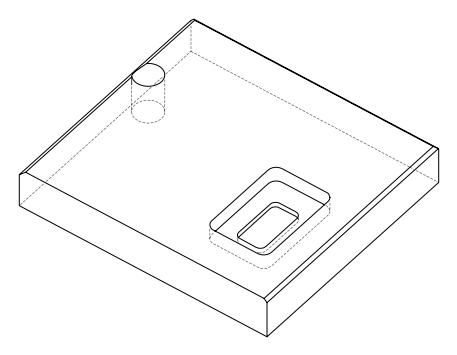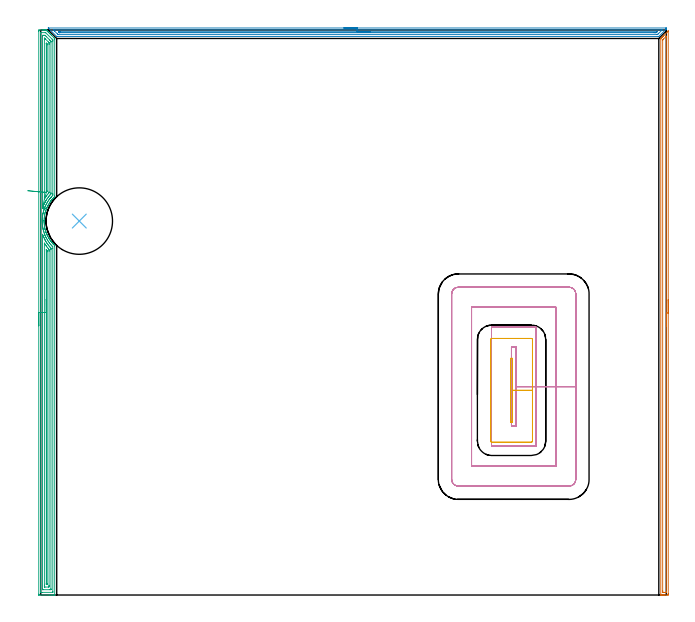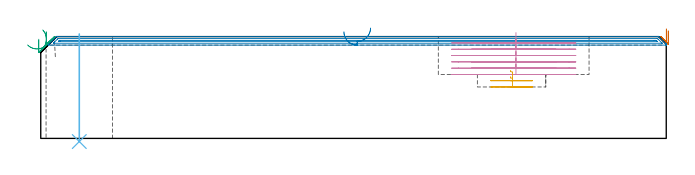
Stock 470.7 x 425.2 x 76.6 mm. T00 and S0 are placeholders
(PLAN: 6 operations, 2 tool changes, 52.6 min)
(1 AREA_MILL | FG_CHAMFER_SURFACE | UGT0205_001 | 6.95 min | 6666 mm3)
(2 AREA_MILL_1 | FG_CHAMFER_SURFACE_1 | UGT0205_001 | 11.2 min | 9577 mm3)
(3 AREA_MILL_2 | FG_CHAMFER_SURFACE_2 | UGT0205_001 | 16.66 min | 30436 mm3)
(4 MILL_RECTANGULAR_POCKET | POCKET_RECTANGULAR_STRAIGHT | UGT0201_136 | Follow Part, ap 5, ae 75% | 15.89 min | 542725 mm3)
(5 MILL_RECTANGULAR_POCKET_1 | POCKET_RECTANGULAR_STRAIGHT_1 | UGT0201_136 | Follow Part, ap 5, ae 75% | 1.58 min | 46460 mm3)
(6 INDEXABLE_INSERT_DRILL_THROUGH_HOLE_FROM_SOLID | STEP1HOLE | NXT0302_038 | 0.33 min | 149718 mm3)
(TOOL UGT0205_001 | Chamfer Mill 20 x 3 x 45 deg. | D20 FL50 Z2)
(TOOL UGT0201_136 | Carbide End Mill 20.0 | D20 FL30 Z4)
(TOOL NXT0302_038 | Index. Insert Drill 50mm [880-D5000L50-04] | D50 PA176 FL200 Z2)
(OP 1 AREA_MILL)
G17 G21 G94 G90
T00 M6
G54
G17 G0 G90 X472.2 Y222.2 S1061 M3
G43 Z86.6 H0
Z81.
G94 G1 Y222.162 Z80.128 F250.
Y222.048 Z79.263
Y221.859 Z78.412
Y221.597 Z77.58
Y221.263 Z76.774
Y220.86 Z76.
Y220.392 Z75.264
Y219.86 Z74.572
Y219.271 Z73.929
Y218.628 Z73.34
Y217.936 Z72.808
Y217.2 Z72.34
Y216.426 Z71.937
Y215.62 Z71.603
Y214.788 Z71.341
Y213.936 Z71.152
Y213.072 Z71.038
Y212.2 Z71.
Y0.927
X472.199 Y0.61 Z71.001
X472.193 Y0.041 Z71.003
X472.191 Y0.008 Z71.005
X471.626 Y0. Z71.57
X469.845 Z73.349
X469.281 Z73.916
X468.955 Z74.241
X468.391 Z74.805
X468.065 Z75.13
X467.412 Z75.788
X467.021 Z76.178
X466.645 Y0.007 Z76.546
X466.603 Y0.01 Z76.588
X466.6 Y0.164 Z76.6
Y418.433
X466.605 Y418.803 Z76.591
X466.724 Y418.925 Z76.474
X467.174 Y419.376 Z76.023
X467.223 Y419.424 Z75.976
X467.423 Y419.624 Z75.776
X467.471 Y419.673 Z75.726
X467.519 Y419.72 Z75.68
X467.721 Y419.921 Z75.478
X467.768 Y419.969 Z75.429
X467.815 Y420.016 Z75.384
X468.018 Y420.219 Z75.181
X468.065 Y420.266 Z75.132
X468.111 Y420.311 Z75.088
X468.316 Y420.516 Z74.883
X468.361 Y420.563 Z74.836
X468.407 Y420.607 Z74.792
X468.613 Y420.814 Z74.586
X468.658 Y420.86 Z74.539
X468.703 Y420.903 Z74.496
X468.911 Y421.112 Z74.288
X468.955 Y421.156 Z74.242
X471.626 Y423.827 Z71.572
X471.732 Y423.932 Z71.468
X471.887 Y424.087 Z71.312
X472.071 Y424.272 Z71.127
X472.186 Y424.385 Z71.011
X472.195 Y424.386 Z71.002
X472.199 Y424.385 Z70.999
X472.2 Y424.174 Z71.
Y212.2
X470.786 Z72.414
X470.785 Y2.294 Z72.415
X470.783 Y2.193 Z72.417
X470.778 Y2.01 Z72.422
X470.735 Y2.008 Z72.465
X470.238 Y2.001 Z72.962
X468.955 Z74.245
X468.456 Y2.003 Z74.744
X468.065 Y2.01 Z75.135
X468.021 Y2.396 Z75.179
X468.018 Y2.443 Z75.182
X468.014 Y3.288 Z75.186
Y3.339
X468.015 Y417.59 Z75.185
X468.017 Y417.641 Z75.183
X468.021 Y417.739 Z75.179
X468.065 Y417.803 Z75.135
X468.376 Y418.121 Z74.824
X468.683 Y418.433 Z74.517
X470.469 Y420.219 Z72.731
X470.603 Y420.351 Z72.597
X470.735 Y420.479 Z72.465
X470.773 Y420.513 Z72.427
X470.781 Y420.37 Z72.419
X470.784 Y420.269 Z72.416
X470.785 Y420.219 Z72.415
X470.786 Y420.168 Z72.414
Y212.2
Y211.328 Z72.452
Y210.464 Z72.566
Y209.612 Z72.755
Y208.78 Z73.017
Y207.974 Z73.351
Y207.2 Z73.754
Y206.464 Z74.223
Y205.772 Z74.754
Y205.129 Z75.343
Y204.54 Z75.986
Y204.008 Z76.678
Y203.54 Z77.414
Y203.137 Z78.188
Y202.803 Z78.994
Y202.541 Z79.826
Y202.352 Z80.678
Y202.238 Z81.543
Y202.2 Z82.414
G0 Z86.6
M5
M2
(OP 2 AREA_MILL_1)
G17 G21 G94 G90
T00 M6
G54
G17 G0 G90 X228.15 Y426.7 S1061 M3
G43 Z86.6 H0
Z80.2
G94 G1 X228.188 Z79.328 F250.
X228.302 Z78.464
X228.491 Z77.612
X228.753 Z76.78
X229.087 Z75.974
X229.49 Z75.2
X229.958 Z74.464
X230.49 Z73.772
X231.079 Z73.129
X231.722 Z72.54
X232.414 Z72.008
X233.15 Z71.54
X233.924 Z71.137
X234.73 Z70.803
X235.562 Z70.541
X236.414 Z70.352
X237.278 Z70.238
X238.15 Z70.2
X470.523
X470.582 Y426.699 Z70.201
X470.7 Y426.691 Z70.205
X470.699 Y425.941 Z70.957
X470.695 Y425.905 Z70.992
X470.672 Y425.871 Z71.027
X470.521 Y425.719 Z71.178
X470.374 Y425.574 Z71.325
X470.079 Y425.279 Z71.621
X465.215 Y420.415 Z76.483
X465.103 Y420.305 Z76.591
X464.714 Y420.3 Z76.6
X12.48
X11.999 Y420.307 Z76.593
X11.962 Y420.337 Z76.562
X5.694 Y426.607 Z70.291
X5.613 Y426.691 Z70.205
X5.73 Y426.699 Z70.201
X5.777 Y426.7 Z70.2
X238.15
Y425.286 Z71.614
X467.395 Y425.285 Z71.615
X467.613 Y425.275 Z71.625
X467.509 Y425.163 Z71.737
X467.395 Y425.045 Z71.855
X464.714 Y422.364 Z74.536
X464.391 Y422.045 Z74.855
X464.063 Y421.725 Z75.175
X463.831 Y421.715 Z75.185
X463.82 Y421.714 Z75.186
X13.373 Y421.715 Z75.185
X13.037 Y421.725 Z75.175
X12.48 Y422.271 Z74.629
X10.362 Y424.388 Z72.512
X9.799 Y424.954 Z71.946
X9.487 Y425.275 Z71.625
X9.788 Y425.285 Z71.615
X9.799 Y425.286 Z71.614
X238.15
Y423.872 Z73.028
X463.446 Y423.871 Z73.029
X463.568 Y423.87 Z73.03
X463.682 Y423.867 Z73.033
X463.752 Y423.865 Z73.035
X463.713 Y423.821 Z73.079
X463.658 Y423.76 Z73.14
X463.609 Y423.709 Z73.191
X463.4 Y423.5 Z73.4
X463.161 Y423.267 Z73.633
X463.078 Y423.189 Z73.711
X463.015 Y423.135 Z73.765
X462.927 Y423.134 Z73.766
X462.406 Y423.13 Z73.77
X462.033 Y423.129 Z73.771
X461.513 Y423.128 Z73.772
X14.267 Y423.129 Z73.771
X14.143 Y423.13 Z73.77
X14.098 Y423.133 Z73.767
X14.077 Y423.135 Z73.765
X14.059 Y423.149 Z73.751
X13.985 Y423.219 Z73.681
X13.702 Y423.5 Z73.4
X13.373 Y423.834 Z73.066
X13.353 Y423.865 Z73.035
X13.373 Y423.866 Z73.034
X13.894 Y423.87 Z73.03
X14.267 Y423.871 Z73.029
X14.787 Y423.872 Z73.028
X238.15
X239.022 Z73.067
X239.886 Z73.18
X240.738 Z73.369
X241.57 Z73.632
X242.376 Z73.965
X243.15 Z74.368
X243.886 Z74.837
X244.578 Z75.368
X245.221 Z75.957
X245.81 Z76.601
X246.342 Z77.293
X246.81 Z78.028
X247.213 Z78.802
X247.547 Z79.608
X247.809 Z80.44
X247.998 Z81.292
X248.112 Z82.157
X248.15 Z83.028
G0 Z86.6
M5
M2
(OP 3 AREA_MILL_2)
G17 G21 G94 G90
T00 M6
G54
G17 G0 G90 X-1.5 Y202.6 S1061 M3
G43 Z86.6 H0
Z74.6
G94 G1 Y202.638 Z73.728 F250.
Y202.752 Z72.863
Y202.941 Z72.012
Y203.203 Z71.18
Y203.537 Z70.374
Y203.94 Z69.6
Y204.408 Z68.864
Y204.94 Z68.172
Y205.529 Z67.529
Y206.172 Z66.94
Y206.864 Z66.408
Y207.6 Z65.94
Y208.374 Z65.537
Y209.18 Z65.203
Y210.012 Z64.941
Y210.864 Z64.752
Y211.728 Z64.638
Y212.6 Z64.6
Y424.009
X-1.499 Y424.568 Z64.601
X-1.497 Y424.9
X-1.493 Y425.19 Z64.603
X-1.172 Y425.2 Z64.924
X1.446 Z67.54
X1.957 Z68.054
X2.318 Z68.414
X2.83 Z68.925
X3.191 Z69.285
X3.958 Z70.056
X4.011 Z70.109
X4.064 Y425.197 Z70.161
X4.095 Y425.194 Z70.193
X4.137 Y425.164 Z70.236
X4.278 Y425.022 Z70.377
X4.355 Y424.947 Z70.451
X4.435 Y424.866 Z70.534
X4.562 Y424.738 Z70.661
X4.645 Y424.656 Z70.742
X4.733 Y424.568 Z70.832
X4.846 Y424.454 Z70.945
X4.936 Y424.366 Z71.032
X5.492 Y423.808 Z71.592
X5.628 Y423.673 Z71.726
X5.809 Y423.493 Z71.905
X6.306 Y422.994 Z72.405
X6.682 Y422.62 Z72.778
X6.82 Y422.481 Z72.919
X7.116 Y422.184 Z73.216
X7.554 Y421.747 Z73.651
X7.845 Y421.456 Z73.942
X10.099 Y419.201 Z76.198
X10.172 Y419.128 Z76.271
X10.472 Y418.825 Z76.572
X10.493 Y418.8 Z76.593
X10.5 Y418.307 Z76.6
Y300.249
X10.495 Y299.731 Z76.595
X10.494 Y299.727 Z76.594
X10.172 Y299.416 Z76.271
X10.068 Y299.316 Z76.167
X9.881 Y299.128 Z75.98
X9.558 Y298.803 Z75.657
X9.196 Y298.422 Z75.294
X8.668 Y297.837 Z74.768
X8.401 Y297.528 Z74.501
X8.191 Y297.268 Z74.289
X8.136 Y297.199 Z74.232
X8.053 Y297.098 Z74.153
X7.781 Y296.76 Z73.877
X7.713 Y296.672 Z73.808
X7.684 Y296.634 Z73.78
X7.554 Y296.46 Z73.654
X7.533 Y296.432 Z73.633
X7.026 Y295.74 Z73.125
X6.972 Y295.662 Z73.071
X6.89 Y295.544 Z72.988
X6.432 Y294.846 Z72.529
X6.001 Y294.154 Z72.099
X5.905 Y293.988 Z72.003
X5.884 Y293.952 Z71.982
X5.809 Y293.816 Z71.908
X5.623 Y293.479 Z71.723
X5.413 Y293.094 Z71.51
X5.393 Y293.058 Z71.49
X5.111 Y292.516 Z71.21
X4.942 Y292.164 Z71.04
X4.645 Y291.505 Z70.744
X4.558 Y291.305 Z70.653
X4.542 Y291.27 Z70.637
X4.222 Y290.509 Z70.321
X4.184 Y290.411 Z70.282
X4.17 Y290.376 Z70.269
X3.854 Y289.482 Z69.949
X3.811 Y289.352 Z69.909
X3.773 Y289.232 Z69.87
X3.722 Y289.069 Z69.816
X3.579 Y288.622 Z69.673
X3.568 Y288.588 Z69.662
X3.332 Y287.788 Z69.431
X3.318 Y287.728 Z69.414
X3.309 Y287.694 Z69.405
X3.1 Y286.8 Z69.199
X3.088 Y286.741 Z69.187
X3.018 Y286.386 Z69.113
X2.921 Y285.906 Z69.016
X2.9 Y285.784 Z68.998
X2.852 Y285.495 Z68.95
X2.78 Y285.045 Z68.873
X2.774 Y285.012 Z68.869
X2.765 Y284.948 Z68.862
X2.66 Y284.118 Z68.754
X2.579 Y283.224 Z68.672
X2.525 Y282.33 Z68.619
X2.509 Y281.883 Z68.607
X2.508 Y281.838 Z68.606
X2.507 Y281.691 Z68.602
X2.504 Y281.381
X2.509 Y280.989 Z68.603
X2.523 Y280.573 Z68.613
X2.524 Y280.542 Z68.614
X2.574 Y279.648 Z68.665
X2.65 Y278.755 Z68.749
X2.761 Y277.861 Z68.86
X2.907 Y276.967 Z69.004
X3.062 Y276.182 Z69.161
X3.084 Y276.073 Z69.183
X3.256 Y275.329 Z69.352
X3.286 Y275.206 Z69.379
X3.292 Y275.178 Z69.386
X3.334 Y275.012 Z69.429
X3.543 Y274.285 Z69.641
X3.828 Y273.391 Z69.926
X3.907 Y273.166 Z70.006
X3.977 Y272.97 Z70.073
X4.029 Y272.818 Z70.128
X4.064 Y272.72 Z70.163
X4.135 Y272.523 Z70.23
X4.144 Y272.497 Z70.239
X4.222 Y272.291 Z70.32
X4.235 Y272.26 Z70.333
X4.312 Y272.076 Z70.409
X4.355 Y271.973 Z70.452
X4.491 Y271.642 Z70.591
X4.508 Y271.603 Z70.608
X4.645 Y271.296 Z70.743
X4.697 Y271.182 Z70.792
X4.803 Y270.939 Z70.902
X4.895 Y270.735 Z70.992
X4.906 Y270.709 Z71.004
X5.029 Y270.449 Z71.128
X5.112 Y270.283 Z71.209
X5.211 Y270.089 Z71.311
X5.227 Y270.057 Z71.327
X5.34 Y269.84 Z71.438
X5.353 Y269.815 Z71.452
X5.843 Y268.921 Z71.941
X5.972 Y268.696 Z72.071
X6. Y268.646 Z72.1
X6.381 Y268.027 Z72.481
X6.632 Y267.64 Z72.732
X6.89 Y267.255 Z72.989
X6.975 Y267.133 Z73.074
X7.176 Y266.859 Z73.272
X7.263 Y266.739 Z73.36
X7.392 Y266.561 Z73.491
X7.444 Y266.489 Z73.543
X7.554 Y266.34 Z73.65
X7.609 Y266.263 Z73.708
X7.627 Y266.239 Z73.725
X7.687 Y266.161 Z73.786
X7.779 Y266.041 Z73.878
X8.151 Y265.581 Z74.25
X8.324 Y265.368 Z74.42
X8.343 Y265.345 Z74.439
X8.706 Y264.921 Z74.806
X9.127 Y264.451 Z75.226
X9.208 Y264.364 Z75.307
X9.299 Y264.267 Z75.395
X9.341 Y264.221 Z75.439
X9.384 Y264.176 Z75.483
X9.507 Y264.048 Z75.606
X9.559 Y263.995 Z75.656
X9.795 Y263.756 Z75.894
X9.881 Y263.671 Z75.977
X9.97 Y263.58 Z76.069
X9.992 Y263.557 Z76.092
X10.432 Y263.132 Z76.531
X10.494 Y263.071 Z76.592
X10.5 Y262.685 Z76.6
Y0.185
X10.497 Y0.01 Z76.589
X10.367 Y0.003 Z76.459
X10.228 Y0. Z76.328
X10.022 Z76.122
X9.299 Z75.394
X8.065 Z74.162
X6.682 Z72.777
X-1.172 Z64.925
X-1.432 Y0.004 Z64.666
X-1.492 Y0.01 Z64.605
X-1.499 Y0.073 Z64.599
X-1.5 Y0.632 Z64.6
Y212.6
X-0.086 Z66.014
X-0.085 Y422.559 Z66.015
X-0.084 Y422.779 Z66.016
X-0.079 Y423.116 Z66.021
X-0.077 Y423.19 Z66.023
X0.025 Y423.194 Z66.125
X0.164 Y423.199 Z66.264
X3.422 Z69.522
X3.537 Y423.197 Z69.637
X3.595 Y423.194 Z69.695
X3.622 Y423.19 Z69.722
X3.742 Y423.108 Z69.842
X8.543 Y418.307 Z74.643
X8.665 Y418.183 Z74.765
X8.927 Y417.912 Z75.027
X9.079 Y417.753 Z75.179
X9.081 Y417.715 Z75.181
X9.084 Y417.633 Z75.184
X9.085 Y417.413 Z75.185
X9.086 Y416.737 Z75.186
Y302.038
X9.085 Y301.364 Z75.185
X9.083 Y301.143 Z75.183
X9.079 Y300.811 Z75.179
X8.925 Y300.633 Z75.025
X8.427 Y300.103 Z74.527
X8.075 Y299.716 Z74.175
X7.749 Y299.355 Z73.849
X7.657 Y299.249 Z73.757
X7.554 Y299.128 Z73.654
X7.257 Y298.765 Z73.357
X7.011 Y298.46 Z73.111
X6.682 Y298.038 Z72.782
X6.481 Y297.772 Z72.581
X6.329 Y297.566 Z72.429
X6.109 Y297.258 Z72.209
X5.809 Y296.831 Z71.909
X5.702 Y296.672 Z71.802
X5.397 Y296.199 Z71.497
X5.128 Y295.777 Z71.228
X5.053 Y295.657 Z71.153
X4.936 Y295.464 Z71.036
X4.727 Y295.098 Z70.827
X4.606 Y294.883 Z70.706
X4.412 Y294.526 Z70.512
X4.123 Y293.988 Z70.223
X4.064 Y293.875 Z70.164
X3.811 Y293.353 Z69.911
X3.688 Y293.094 Z69.788
X3.53 Y292.746 Z69.63
X3.286 Y292.2 Z69.386
X3.269 Y292.16 Z69.369
X3.191 Y291.973 Z69.291
X3. Y291.501 Z69.1
X2.924 Y291.305 Z69.024
X2.759 Y290.853 Z68.859
X2.602 Y290.411 Z68.702
X2.559 Y290.288 Z68.659
X2.529 Y290.195 Z68.629
X2.318 Y289.544 Z68.418
X2.31 Y289.516 Z68.41
X2.112 Y288.834 Z68.212
X2.053 Y288.622 Z68.153
X1.927 Y288.129 Z68.027
X1.831 Y287.728 Z67.931
X1.759 Y287.407 Z67.859
X1.636 Y286.833 Z67.736
X1.618 Y286.745 Z67.718
X1.469 Y285.916 Z67.569
X1.446 Y285.778 Z67.546
X1.353 Y285.14 Z67.453
X1.341 Y285.045 Z67.441
X1.257 Y284.343 Z67.357
X1.238 Y284.15 Z67.338
X1.183 Y283.526 Z67.283
X1.163 Y283.256 Z67.263
X1.129 Y282.686 Z67.229
X1.115 Y282.361 Z67.215
X1.099 Y281.822 Z67.199
X1.095 Y281.467 Z67.195
X1.1 Y280.927 Z67.2
X1.11 Y280.573 Z67.21
X1.136 Y279.996 Z67.236
X1.156 Y279.678 Z67.256
X1.204 Y279.032 Z67.304
X1.227 Y278.784 Z67.327
X1.307 Y278.032 Z67.407
X1.325 Y277.89 Z67.425
X1.446 Y277.022 Z67.546
X1.45 Y276.995 Z67.55
X1.536 Y276.508 Z67.636
X1.614 Y276.101 Z67.714
X1.733 Y275.5 Z67.833
X1.76 Y275.368 Z67.86
X1.797 Y275.206 Z67.897
X1.908 Y274.733 Z68.008
X2.014 Y274.312 Z68.114
X2.245 Y273.493 Z68.345
X2.268 Y273.418 Z68.368
X2.318 Y273.258 Z68.418
X2.561 Y272.523 Z68.661
X2.689 Y272.144 Z68.789
X2.875 Y271.629 Z68.975
X3.191 Y270.825 Z69.291
X3.222 Y270.75 Z69.322
X3.257 Y270.667 Z69.357
X3.629 Y269.84 Z69.729
X4.035 Y268.975 Z70.135
X4.05 Y268.946 Z70.15
X4.064 Y268.92 Z70.164
X4.538 Y268.051 Z70.638
X4.936 Y267.335 Z71.036
X5.042 Y267.157 Z71.142
X5.223 Y266.863 Z71.323
X5.613 Y266.263 Z71.713
X5.809 Y265.973 Z71.909
X6.238 Y265.368 Z72.338
X6.682 Y264.763 Z72.782
X6.906 Y264.474 Z73.006
X7.554 Y263.675 Z73.654
X7.635 Y263.58 Z73.735
X8.429 Y262.689 Z74.529
X8.659 Y262.447 Z74.759
X9.079 Y262.017 Z75.179
X9.086 Y260.896 Z75.186
X9.085 Y2.641 Z75.185
X9.084 Y2.421 Z75.184
X9.079 Y2.084 Z75.179
X9.077 Y2.01 Z75.177
X8.975 Y2.005 Z75.075
X8.836 Y2.001 Z74.936
X0.984 Y2. Z67.084
X0.573 Z66.673
X0.11 Y2.002 Z66.21
X-0.042 Y2.007 Z66.058
X-0.071 Y2.009 Z66.029
X-0.079 Y2.062 Z66.021
X-0.083 Y2.199 Z66.017
X-0.085 Y2.421 Z66.015
X-0.086 Y3.096 Z66.014
Y3.316
Y212.6
X1.328 Z67.428
X1.329 Y270.975 Z67.429
X1.33 Y271.216 Z67.43
X1.333 Y271.376 Z67.433
X1.335 Y271.467 Z67.435
X1.357 Y271.412 Z67.457
X1.446 Y271.178 Z67.546
X1.609 Y270.735 Z67.709
X1.712 Y270.462 Z67.812
X1.968 Y269.84 Z68.068
X2.318 Y269.015 Z68.418
X2.349 Y268.946 Z68.449
X2.374 Y268.889 Z68.474
X2.776 Y268.051 Z68.876
X2.915 Y267.769 Z69.015
X3.191 Y267.238 Z69.291
X3.234 Y267.157 Z69.334
X3.287 Y267.059 Z69.387
X3.738 Y266.263 Z69.838
X4.064 Y265.712 Z70.164
X4.277 Y265.368 Z70.377
X4.684 Y264.733 Z70.784
X4.862 Y264.474 Z70.962
X4.936 Y264.369 Z71.036
X5.511 Y263.58 Z71.611
X5.809 Y263.183 Z71.909
X6.206 Y262.685 Z72.306
X6.682 Y262.108 Z72.782
X6.956 Y261.791 Z73.056
X7.554 Y261.113 Z73.654
X7.653 Y261. Z73.753
X7.665 Y260.896 Z73.765
X7.667 Y260.78 Z73.767
X7.671 Y260.002 Z73.771
X7.672 Y259.882 Z73.772
X7.671 Y4.984 Z73.771
X7.667 Y4.21 Z73.767
X7.665 Y4.096 Z73.765
X7.651 Y4.01 Z73.751
X7.554 Y4.008 Z73.654
X6.886 Y4.001 Z72.986
X1.65 Z67.75
X1.446 Y4.006 Z67.546
X1.378 Y4.01 Z67.478
X1.335 Y4.018 Z67.435
X1.333 Y4.09 Z67.433
X1.33 Y4.21 Z67.43
X1.329 Y4.33 Z67.429
X1.328 Y212.6 Z67.428
X2.743 Z68.843
Y264.474
X2.744 Y264.646 Z68.844
X2.745 Y264.694 Z68.845
X2.75 Y264.757 Z68.85
X2.754 Y264.779 Z68.854
X3.191 Y264.087 Z69.291
X3.522 Y263.58 Z69.622
X4.064 Y262.779 Z70.164
X4.13 Y262.685 Z70.23
X4.312 Y262.43 Z70.412
X4.788 Y261.791 Z70.888
X4.936 Y261.6 Z71.036
X5.504 Y260.896 Z71.604
X5.809 Y260.528 Z71.909
X6.25 Y260.002 Z72.35
X6.255 Y259.545 Z72.355
X6.256 Y259.108 Z72.356
X6.257 Y258.648 Z72.357
Y7.328
X6.254 Y6.893 Z72.354
X6.25 Y6.44 Z72.35
X6.238 Y6.01 Z72.338
X5.809 Y6. Z71.909
X3.191 Z69.291
X2.762 Y6.01 Z68.862
X2.75 Y6.15 Z68.85
X2.746 Y6.455 Z68.846
X2.744 Y6.893 Z68.844
X2.743 Y7.353 Z68.843
Y212.6
X4.157 Z70.257
Y259.108
X4.16 Y259.802 Z70.26
X4.161 Y259.856 Z70.261
X4.162 Y259.874 Z70.262
X4.177 Y259.86 Z70.277
X4.295 Y259.721 Z70.395
X4.496 Y259.479 Z70.596
X4.796 Y259.108 Z70.896
X4.832 Y259.059 Z70.932
X4.836 Y259.017 Z70.936
X4.839 Y258.929 Z70.939
X4.842 Y258.752 Z70.942
X4.843 Y258.396 Z70.943
Y258.309
Y8.608
X4.842 Y8.246 Z70.942
X4.839 Y8.065 Z70.939
X4.836 Y8.022 Z70.936
X4.833 Y8.01 Z70.933
X4.81 Y8.007 Z70.91
X4.727 Y8.002 Z70.827
X4.223 Y8.008 Z70.323
X4.167 Y8.01 Z70.267
X4.164 Y8.081 Z70.264
X4.16 Y8.249 Z70.26
X4.157 Y8.586 Z70.257
Y8.682
Y212.6
Y213.472 Z70.295
Y214.336 Z70.409
Y215.188 Z70.598
Y216.02 Z70.86
Y216.826 Z71.194
Y217.6 Z71.597
Y218.336 Z72.065
Y219.028 Z72.596
Y219.671 Z73.186
Y220.26 Z73.829
Y220.792 Z74.521
Y221.26 Z75.257
Y221.663 Z76.031
Y221.997 Z76.837
Y222.259 Z77.669
Y222.448 Z78.52
Y222.562 Z79.385
Y222.6 Z80.257
G0 Z86.6
X1.489 Y291.271
Z81.573
G1 X2.058 Y291.148 Z80.923
X2.569 Y291.038 Z80.225
X3.019 Y290.941 Z79.484
X3.404 Y290.858 Z78.706
X3.722 Y290.79 Z77.896
X3.969 Y290.736 Z77.061
X4.144 Y290.698 Z76.207
X4.246 Y290.677 Z75.341
X4.273 Y290.671 Z74.469
X4.226 Y290.681 Z73.598
X4.105 Y290.707 Z72.734
X3.911 Y290.749 Z71.885
X3.646 Y290.806 Z71.056
X3.31 Y290.878 Z70.254
X2.908 Y290.965 Z69.485
X2.442 Y291.066 Z68.754
X1.915 Y291.179 Z68.068
X1.332 Y291.305 Z67.432
X1.33 Z67.43
Y291.309
X1.329 Y291.425 Z67.429
Y420.216
X1.333 Y420.99 Z67.433
X1.335 Y421.104 Z67.435
X1.349 Y421.19 Z67.449
X1.446 Y421.192 Z67.546
X2.114 Y421.199 Z68.214
X2.318 Z68.418
X2.99 Y421.196 Z69.09
X3.191 Y421.19 Z69.291
X3.403 Y420.99 Z69.503
X4.064 Y420.336 Z70.164
X4.305 Y420.096 Z70.405
X6.682 Y417.719 Z72.782
X6.988 Y417.413 Z73.088
X7.554 Y416.84 Z73.654
X7.63 Y416.759 Z73.73
X7.665 Y416.714 Z73.765
X7.667 Y416.638 Z73.767
X7.67 Y416.518 Z73.77
X7.671 Y416.398 Z73.771
X7.672 Y415.624 Z73.772
X7.671 Y302.812 Z73.771
X7.669 Y302.038 Z73.769
X7.667 Y301.922 Z73.767
X7.662 Y301.807 Z73.762
X7.554 Y301.684 Z73.654
X7.301 Y301.403 Z73.401
X7.068 Y301.143 Z73.168
X6.885 Y300.935 Z72.985
X6.682 Y300.7 Z72.782
X6.478 Y300.458 Z72.578
X6.306 Y300.249 Z72.406
X6.082 Y299.969 Z72.182
X5.809 Y299.625 Z71.909
X5.693 Y299.474 Z71.793
X5.603 Y299.355 Z71.703
X4.936 Y298.434 Z71.036
X4.593 Y297.918 Z70.693
X4.361 Y297.566 Z70.461
X4.243 Y297.382 Z70.343
X4.064 Y297.095 Z70.164
X3.905 Y296.834 Z70.005
X3.809 Y296.672 Z69.909
X3.45 Y296.043 Z69.55
X3.304 Y295.777 Z69.404
X3.264 Y295.702 Z69.364
X3.191 Y295.566 Z69.291
X2.959 Y295.12 Z69.059
X2.839 Y294.883 Z68.939
X2.666 Y294.527 Z68.766
X2.411 Y293.988 Z68.511
X2.381 Y293.924 Z68.481
X2.318 Y293.784 Z68.418
X2.111 Y293.307 Z68.211
X2.02 Y293.094 Z68.12
X1.85 Y292.679 Z67.95
X1.659 Y292.2 Z67.759
X1.599 Y292.042 Z67.699
X1.333 Y291.305 Z67.433
X1.332 Z67.432
X2.748 Y298.02 Z68.848
X2.747 Y298.021 Z68.847
X2.745 Y298.023 Z68.845
X2.743 Y298.92 Z68.843
Y417.871
X2.746 Y418.307 Z68.846
X2.749 Y418.76 Z68.849
X2.765 Y419.174 Z68.865
X3.191 Y418.755 Z69.291
X3.644 Y418.307 Z69.744
X5.809 Y416.141 Z71.909
X6.063 Y415.883 Z72.163
X6.192 Y415.749 Z72.292
X6.25 Y415.684 Z72.35
X6.252 Y415.624 Z72.352
X6.256 Y415.166 Z72.356
X6.257 Y414.729 Z72.357
Y414.27
Y303.367
X6.255 Y302.932 Z72.355
X6.252 Y302.818 Z72.352
X6.25 Y302.793 Z72.35
X6.235 Y302.772 Z72.335
X6.204 Y302.731 Z72.304
X6.111 Y302.623 Z72.211
X5.809 Y302.277 Z71.909
X5.7 Y302.149 Z71.8
X5.607 Y302.038 Z71.707
X4.908 Y301.172 Z71.008
X4.224 Y300.249 Z70.324
X4.156 Y300.155 Z70.256
X4.064 Y300.024 Z70.164
X3.794 Y299.631 Z69.894
X3.606 Y299.355 Z69.706
X3.439 Y299.101 Z69.539
X3.191 Y298.718 Z69.291
X2.767 Y298.046 Z68.867
X2.748 Y298.02 Z68.848
X4.164 Y302.932 Z70.264
X4.161 Y303.139 Z70.261
X4.157 Y303.731 Z70.257
Y303.827
Y414.729
X4.158 Y415.073 Z70.258
X4.161 Y415.244 Z70.261
X4.163 Y415.314 Z70.263
X4.211 Y415.279 Z70.311
X4.762 Y414.729 Z70.862
X4.836 Y414.635 Z70.936
X4.839 Y414.55 Z70.939
X4.842 Y414.371 Z70.942
X4.843 Y414.012 Z70.943
Y303.923
X4.839 Y303.827 Z70.939
X4.836 Y303.787 Z70.936
X4.516 Y303.363 Z70.616
X4.178 Y302.932 Z70.278
X4.173 Y302.931 Z70.273
X4.164 Y302.932 Z70.264
X3.522 Y302.992 Z69.676
X2.832 Y303.056 Z69.146
X2.098 Y303.124 Z68.679
X1.327 Y303.196 Z68.278
X0.524 Y303.271 Z67.946
X-0.305 Y303.348 Z67.685
X-1.154 Y303.427 Z67.498
X-2.015 Y303.507 Z67.386
X-2.883 Y303.588 Z67.35
X-3.751 Y303.669 Z67.39
X-4.612 Y303.749 Z67.506
X-5.459 Y303.828 Z67.697
X-6.287 Y303.905 Z67.961
X-7.089 Y303.979 Z68.296
X-7.859 Y304.051 Z68.701
X-8.59 Y304.119 Z69.171
X-9.278 Y304.183 Z69.704
X-9.917 Y304.242 Z70.294
G0 Z86.6
M5
M2
(OP 4 MILL_RECTANGULAR_POCKET)
G17 G21 G94 G90
T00 M6
G54
G17 G0 G90 X357.6 Y127.877 S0 M3
G43 Z86.6 H0
Z79.6
G94 G1 Y156.8 Z71.85 F250.
Y186.6 F500.
X354.2
Y127.
X357.6
Y156.8
X372.6
Y201.6
X339.2
Y112.
X372.6
Y156.8
X387.6
Y216.6
X324.2
Y97.
X387.6
Y156.8
X402.6
Y226.6
G3 X397.6 Y231.6 R5.
G1 X314.2
G3 X309.2 Y226.6 R5.
G1 Y87.
G3 X314.2 Y82. R5.
G1 X397.6
G3 X402.6 Y87. R5.
G1 Y156.8
Y157.8
G0 X357.6 Y127.877 Z74.85
G1 Y156.8 Z67.1 F250.
Y186.6 F500.
X354.2
Y127.
X357.6
Y156.8
X372.6
Y201.6
X339.2
Y112.
X372.6
Y156.8
X387.6
Y216.6
X324.2
Y97.
X387.6
Y156.8
X402.6
Y226.6
G3 X397.6 Y231.6 R5.
G1 X314.2
G3 X309.2 Y226.6 R5.
G1 Y87.
G3 X314.2 Y82. R5.
G1 X397.6
G3 X402.6 Y87. R5.
G1 Y156.8
Y157.8
G0 X357.6 Y127.877 Z70.1
G1 Y156.8 Z62.35 F250.
Y186.6 F500.
X354.2
Y127.
X357.6
Y156.8
X372.6
Y201.6
X339.2
Y112.
X372.6
Y156.8
X387.6
Y216.6
X324.2
Y97.
X387.6
Y156.8
X402.6
Y226.6
G3 X397.6 Y231.6 R5.
G1 X314.2
G3 X309.2 Y226.6 R5.
G1 Y87.
G3 X314.2 Y82. R5.
G1 X397.6
G3 X402.6 Y87. R5.
G1 Y156.8
Y157.8
G0 X357.6 Y127.877 Z65.35
G1 Y156.8 Z57.6 F250.
Y186.6 F500.
X354.2
Y127.
X357.6
Y156.8
X372.6
Y201.6
X339.2
Y112.
X372.6
Y156.8
X387.6
Y216.6
X324.2
Y97.
X387.6
Y156.8
X402.6
Y226.6
G3 X397.6 Y231.6 R5.
G1 X314.2
G3 X309.2 Y226.6 R5.
G1 Y87.
G3 X314.2 Y82. R5.
G1 X397.6
G3 X402.6 Y87. R5.
G1 Y156.8
Y157.8
G0 X357.6 Y127.877 Z60.6
G1 Y156.8 Z52.85 F250.
Y186.6 F500.
X354.2
Y127.
X357.6
Y156.8
X372.6
Y201.6
X339.2
Y112.
X372.6
Y156.8
X387.6
Y216.6
X324.2
Y97.
X387.6
Y156.8
X402.6
Y226.6
G3 X397.6 Y231.6 R5.
G1 X314.2
G3 X309.2 Y226.6 R5.
G1 Y87.
G3 X314.2 Y82. R5.
G1 X397.6
G3 X402.6 Y87. R5.
G1 Y156.8
Y157.8
G0 X357.6 Y127.877 Z55.85
G1 Y156.8 Z48.1 F250.
Y186.6 F500.
X354.2
Y127.
X357.6
Y156.8
X372.6
Y201.6
X339.2
Y112.
X372.6
Y156.8
X387.6
Y216.6
X324.2
Y97.
X387.6
Y156.8
X402.6
Y226.6
G3 X397.6 Y231.6 R5.
G1 X314.2
G3 X309.2 Y226.6 R5.
G1 Y87.
G3 X314.2 Y82. R5.
G1 X397.6
G3 X402.6 Y87. R5.
G1 Y156.8
Y157.8
G0 Z86.6
M5
M2
(OP 5 MILL_RECTANGULAR_POCKET_1)
G17 G21 G94 G90
T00 M6
G54
G17 G0 G90 X353.6 Y133.427 S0 M3
G43 Z86.6 H0
Z51.175
G94 G1 Y130. Z50.257 F250.
X355. Z49.882
Y154.05 Z43.437
Y178.1 F500.
X353.6
Y130.
X355.
Y154.05
X370.
Y192.3
G3 X369.2 Y193.1 R0.8
G1 X339.4
G3 X338.6 Y192.3 R0.8
G1 Y115.8
G3 X339.4 Y115. R0.8
G1 X369.2
G3 X370. Y115.8 R0.8
G1 Y154.05
Y155.05
G0 X353.6 Y133.427 Z46.437
G1 Y130. Z45.519 F250.
X355. Z45.144
Y154.05 Z38.7
Y178.1 F500.
X353.6
Y130.
X355.
Y154.05
X370.
Y192.3
G3 X369.2 Y193.1 R0.8
G1 X339.4
G3 X338.6 Y192.3 R0.8
G1 Y115.8
G3 X339.4 Y115. R0.8
G1 X369.2
G3 X370. Y115.8 R0.8
G1 Y154.05
Y155.05
G0 Z86.6
M5
M2
(OP 6 INDEXABLE_INSERT_DRILL_THROUGH_HOLE_FROM_SOLID)
G17 G21 G94 G90
T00 M6
G54
G17 G0 G90 X29. Y281.4 S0 M3
G43 Z86.6 H1
G94 G81 G98 Z-2.373 F250. R78.6
G80
M5
M2
